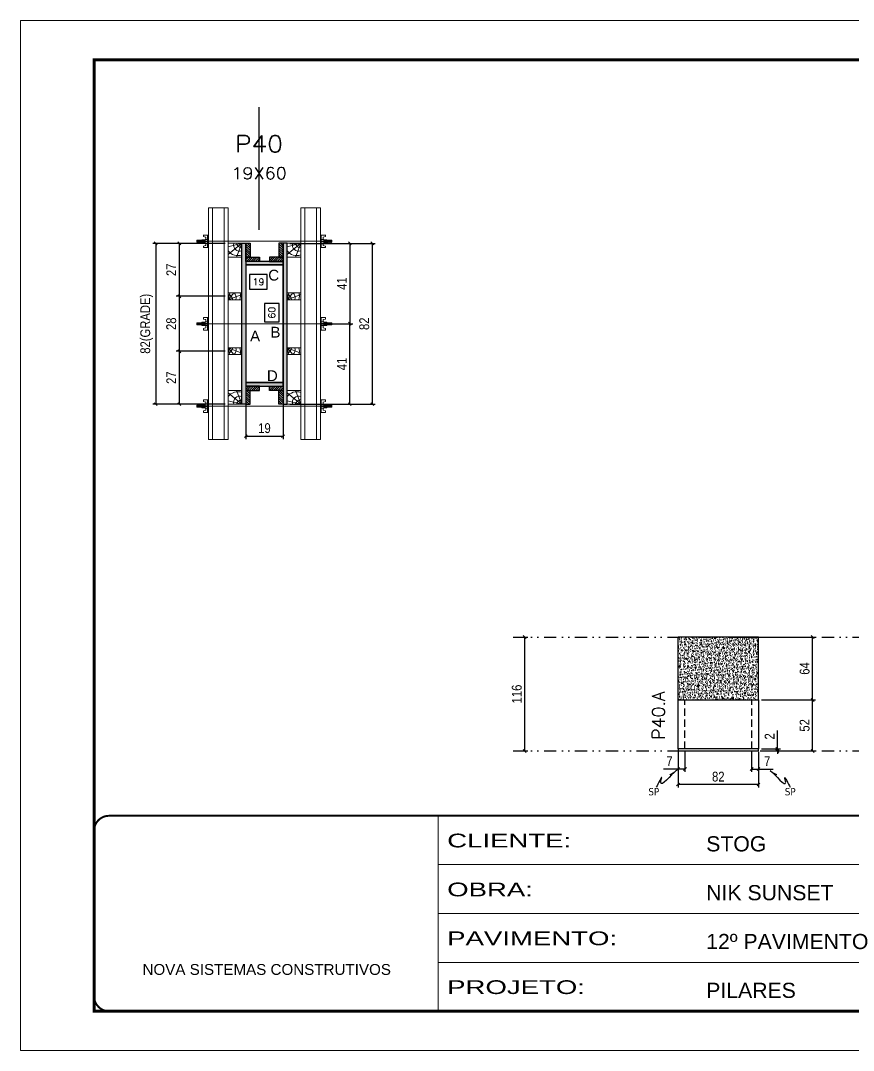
# Model space of a CAD drawing. Extents: x 808 to 7089, y -98 to 17032.
# Drawn here: x 2407 to 3255, y 10240 to 11290 of the extents above; entities that cross this region are included whole.
import ezdxf
from ezdxf.enums import TextEntityAlignment as Align

# ---------------------------------------------------------------- set-up
doc = ezdxf.new("R2010")
doc.units = 0
for name, pattern in [('CONTINUO', [0]), ('DASHED', [0.75, 0.5, -0.25]), ('DIVIDE2', [0.625, 0.25, -0.125, 0, -0.125, 0, -0.125]), ('HIDDEN', [0.375, 0.25, -0.125])]:
    doc.linetypes.add(name, pattern=pattern)
for name, color, linetype in [('CHAPA', 1, 'Continuous'), ('COTA', 241, 'Continuous'), ('MEIO_PONT', 93, 'Continuous'), ('Nível', 160, 'Continuous'), ('Painéis', 200, 'Continuous'), ('SARRAFO', 251, 'Continuous'), ('Sarrafo de Pressão', 42, 'HIDDEN'), ('texto', 7, 'Continuous'), ('Texto de Titulo', 7, 'Continuous'), ('Texto Qtd Sarr', 242, 'Continuous'), ('TEXTO_GERAL', 7, 'Continuous')]:
    doc.layers.add(name, color=color, linetype=linetype)
for name, color, linetype, lineweight in [('Folhas', 255, 'Continuous', 9), ('Hachura', 251, 'Continuous', 9), ('Madeira', 126, 'Continuous', 18), ('Perfil Metálico', 224, 'Continuous', 18), ('SARRAFO DE PRESSAO', 251, 'DASHED', 9), ('Texto Seção', 7, 'Continuous', 15)]:
    doc.layers.add(name, color=color, linetype=linetype, lineweight=lineweight)
doc.styles.add('ARIAL', font='arial.ttf')
doc.styles.add('COTA TECNICA', font='techl___.ttf', dxfattribs={"height": 10})
doc.styles.add('COTA TECNICA 2X', font='techl___.ttf', dxfattribs={"height": 10})
doc.styles.add('COTA TECNICA-50', font='techl___.ttf', dxfattribs={"height": 10})
doc.styles.add('REGUA-120', font='ROMANS.shx', dxfattribs={"height": 15})
doc.styles.add('ROMANS', font='romans.shx')
doc.styles.get("Standard").update_dxf_attribs({"font": 'arial.ttf'})
doc.styles.add('Tecnologia', font='')
doc.styles.get('Tecnologia').set_extended_font_data('Forgotten Futurist')
doc.dimstyles.new('COTA PAINEL-50', dxfattribs={"dimtxt": 10, "dimasz": 3, "dimexe": 3, "dimexo": 3, "dimgap": 3, "dimtad": 1, "dimdec": 1, "dimzin": 12, "dimdsep": 46, "dimtxsty": 'COTA TECNICA-50', "dimblk1": 'OBLIQUE', "dimblk2": 'OBLIQUE', "dimsah": 1, "dimcen": 0.9, "dimclrd": 4, "dimclre": 4, "dimclrt": 240, "dimadec": 1, "dimazin": 3, "dimtfac": 1, "dimtdec": 1, "dimtmove": 0, "dimatfit": 3, "dimfxl": 1, "dimtolj": 1, "dimtzin": 12, "dimarcsym": 0})
doc.dimstyles.new('PAINEL', dxfattribs={"dimtxt": 10, "dimasz": 3, "dimexe": 3, "dimexo": 3, "dimgap": 3, "dimtad": 1, "dimdec": 1, "dimzin": 12, "dimdsep": 46, "dimtxsty": 'COTA TECNICA', "dimblk1": 'OBLIQUE', "dimblk2": 'OBLIQUE', "dimsah": 1, "dimcen": 0.9, "dimclrd": 4, "dimclre": 4, "dimclrt": 240, "dimadec": 1, "dimazin": 3, "dimtfac": 1, "dimtdec": 1, "dimtmove": 0, "dimatfit": 3, "dimfxl": 1, "dimtolj": 1, "dimtzin": 12, "dimarcsym": 0})
doc.dimstyles.new('SECAO PILAR', dxfattribs={"dimtxt": 10, "dimasz": 3, "dimexe": 3, "dimexo": 3, "dimgap": 3, "dimtad": 1, "dimdec": 1, "dimlfac": 0.5, "dimzin": 12, "dimdsep": 46, "dimtxsty": 'COTA TECNICA 2X', "dimblk1": 'OBLIQUE', "dimblk2": 'OBLIQUE', "dimsah": 1, "dimcen": 0.9, "dimclrd": 256, "dimclre": 256, "dimclrt": 256, "dimadec": 1, "dimazin": 3, "dimtfac": 1, "dimtdec": 1, "dimtmove": 0, "dimatfit": 3, "dimfxl": 1, "dimtolj": 1, "dimtzin": 12, "dimarcsym": 0})
doc.dimstyles.new('SECÇÃO 2', dxfattribs={"dimtxt": 7, "dimasz": 6, "dimexe": 0.18, "dimexo": 2, "dimgap": -4, "dimtad": 3, "dimdec": 1, "dimlfac": 0.5, "dimzin": 12, "dimdsep": 46, "dimtxsty": 'ROMANS', "dimblk": 'ARCHTICK', "dimcen": 0.09, "dimse1": 1, "dimse2": 1, "dimsd1": 1, "dimsd2": 1, "dimclrd": 180, "dimclre": 5, "dimclrt": 1, "dimadec": 0, "dimazin": 3, "dimtfac": 1, "dimtdec": 1, "dimtofl": 0, "dimtmove": 0, "dimatfit": 3, "dimldrblk": 'ARCHTICK', "dimfxl": 1, "dimtolj": 1, "dimtzin": 0, "dimarcsym": 0})
doc.dimstyles.get("Standard").update_dxf_attribs({"dimtxt": 0.18, "dimasz": 0.18, "dimexe": 0.18, "dimexo": 0.0625, "dimgap": 0.09, "dimtad": 0, "dimtih": 1, "dimtoh": 1, "dimdec": 4, "dimzin": 0, "dimdsep": 46, "dimtxsty": 'Standard', "dimcen": 0.09, "dimadec": 0, "dimazin": 0, "dimtfac": 1, "dimtdec": 4, "dimtofl": 0, "dimtmove": 0, "dimatfit": 3, "dimfxl": 1, "dimtolj": 1, "dimtzin": 0, "dimarcsym": 0})
pattern_1 = [(135, (-20255.2216, 20401.4914), (-1.12253202, -1.12253202), [])]
pattern_2 = [(135, (-20255.2216, 20186.4914), (-1.12253202, -1.12253202), [])]
pattern_3 = [(45, (12139.1384, 33808.3477), (-1.12253202, 1.12253202), [])]
pattern_4 = [(45, (12139.1384, 33828.3477), (-1.12253202, 1.12253202), [])]

# ---------------------------------------------------------------- blocks, each defined once
blk = doc.blocks.new('9999999999')
at = {"color": 30, "linetype": 'CONTINUO'}
for p, q in [((98564.6, 34230.2), (98564.6, 34429.4)), ((98564.6, 34379.6), (99584, 34379.6)), ((98564.6, 34329.8), (99488, 34329.8)), ((99584, 34329.8), (99488, 34329.8)), ((99488, 34329.8), (99488, 34230.2)), ((98564.6, 34280), (99488, 34280))]:
    blk.add_line(p, q, dxfattribs=at)
at = {"color": 30, "linetype": 'CONTINUO', "const_width": 2}
blk.add_lwpolyline([(99584, 34230.2), (99584, 34414.4, 0.414214), (99569, 34429.4), (98229, 34429.4, 0.414214), (98214, 34414.4), (98214, 34245.2, 0.414214), (98229, 34230.2), (99584, 34230.2)], format="xyb", dxfattribs=at)
at = {"layer": 'Folhas'}
blk.add_lwpolyline([(98139, 34190.2), (99624, 34190.2), (99624, 35240.2), (98139, 35240.2)], close=True, dxfattribs=at)
at = {"layer": 'Folhas', "color": 30, "const_width": 3}
blk.add_lwpolyline([(98214, 34230.2), (99584, 34230.2), (99584, 35200.2), (98214, 35200.2)], close=True, dxfattribs=at)
at = {"color": 7, "linetype": 'Continuous', "ltscale": 5, "style": 'ARIAL'}
for s, height, p in [('STOG', 15.48, (98837.7, 34393.1)), ('NIK SUNSET', 15.48, (98837.7, 34343.3)), ('12º PAVIMENTO', 15.483, (98837.7, 34293.5)), ('NOVA SISTEMAS CONSTRUTIVOS', 11.059, (98263.2, 34267.2)), ('PILARES', 15.48, (98837.7, 34243.7))]:
    blk.add_text(s, height=height, dxfattribs=at).set_placement(p)
at = {"layer": 'Folhas', "color": 7, "style": 'Tecnologia', "width": 1.5}
for s, p in [('CLIENTE:', (98573.7, 34397.2)), ('OBRA:', (98573.7, 34347.3)), ('PAVIMENTO:', (98573.7, 34297.5)), ('PROJETO:', (98573.7, 34247.7))]:
    blk.add_text(s, height=14, dxfattribs=at).set_placement(p)
blk = doc.blocks.new('_Oblique')
at = {"color": 0, "linetype": 'ByBlock', "lineweight": -2}
blk.add_line((-0.5, -0.5), (0.5, 0.5), dxfattribs=at)
blk = doc.blocks.new('*D1711')
at = {"layer": 'COTA', "color": 4, "lineweight": -2, "transparency": 16777216}
for p, q in [((2911.7, 10661), (2923.5, 10661)), ((2920.5, 10545), (2920.5, 10661)), ((2911.7, 10545), (2923.5, 10545))]:
    blk.add_line(p, q, dxfattribs=at)
at = {"layer": 'Defpoints', "color": 0, "transparency": 16777216}
for p in [(2908.7, 10661), (2920.5, 10661), (2908.7, 10545)]:
    blk.add_point(p, dxfattribs=at)
at = {"layer": 'COTA', "color": 4, "lineweight": -2, "transparency": 16777216, "xscale": 3, "yscale": 3, "zscale": 3}
for p, rotation in [((2920.5, 10661), 90), ((2920.5, 10545), 270)]:
    blk.add_blockref('_Oblique', p, dxfattribs=dict(at, rotation=rotation))
at = {"layer": 'COTA', "color": 240, "transparency": 16777216, "insert": (2912.4, 10603), "char_height": 10, "attachment_point": 5, "rotation": 90, "style": 'COTA TECNICA-50'}
blk.add_mtext('\\A1;116', dxfattribs=at)
blk = doc.blocks.new('*D1701')
at = {"layer": 'COTA', "color": 4, "lineweight": -2, "transparency": 16777216}
for p, q in [((3076.7, 10544), (3076.7, 10507.7)), ((3158.7, 10544), (3158.7, 10507.7)), ((3158.7, 10510.7), (3076.7, 10510.7))]:
    blk.add_line(p, q, dxfattribs=at)
at = {"layer": 'Defpoints', "color": 0, "transparency": 16777216}
for p in [(3076.7, 10547), (3158.7, 10547), (3076.7, 10510.7)]:
    blk.add_point(p, dxfattribs=at)
at = {"layer": 'COTA', "color": 4, "lineweight": -2, "transparency": 16777216, "xscale": 3, "yscale": 3, "zscale": 3, "rotation": 180}
blk.add_blockref('_Oblique', (3076.7, 10510.7), dxfattribs=at)
at = {"layer": 'COTA', "color": 4, "lineweight": -2, "transparency": 16777216, "xscale": 3, "yscale": 3, "zscale": 3}
blk.add_blockref('_Oblique', (3158.7, 10510.7), dxfattribs=at)
at = {"layer": 'COTA', "color": 240, "transparency": 16777216, "insert": (3117.7, 10518.7), "char_height": 10, "attachment_point": 5, "style": 'COTA TECNICA'}
blk.add_mtext('\\A1;82', dxfattribs=at)
blk = doc.blocks.new('*D1702')
at = {"layer": 'COTA', "color": 4, "lineweight": -2, "transparency": 16777216}
for p, q in [((3151.7, 10544), (3151.7, 10523.5)), ((3158.7, 10542), (3158.7, 10523.5)), ((3151.7, 10526.5), (3158.7, 10526.5)), ((3158.7, 10526.5), (3173.5, 10526.5))]:
    blk.add_line(p, q, dxfattribs=at)
at = {"layer": 'Defpoints', "color": 0, "transparency": 16777216}
for p in [(3151.7, 10547), (3158.7, 10545), (3158.7, 10526.5)]:
    blk.add_point(p, dxfattribs=at)
at = {"layer": 'COTA', "color": 4, "lineweight": -2, "transparency": 16777216, "xscale": 3, "yscale": 3, "zscale": 3, "rotation": 180}
blk.add_blockref('_Oblique', (3151.7, 10526.5), dxfattribs=at)
at = {"layer": 'COTA', "color": 4, "lineweight": -2, "transparency": 16777216, "xscale": 3, "yscale": 3, "zscale": 3}
blk.add_blockref('_Oblique', (3158.7, 10526.5), dxfattribs=at)
at = {"layer": 'COTA', "color": 240, "transparency": 16777216, "insert": (3167.6, 10534.6), "char_height": 10, "attachment_point": 5, "style": 'COTA TECNICA-50'}
blk.add_mtext('\\A1;7', dxfattribs=at)
blk = doc.blocks.new('*D1703')
at = {"layer": 'COTA', "color": 4, "lineweight": -2, "transparency": 16777216}
for p, q in [((3076.7, 10542), (3076.7, 10523.5)), ((3083.7, 10544), (3083.7, 10523.5)), ((3076.7, 10526.5), (3062, 10526.5)), ((3083.7, 10526.5), (3076.7, 10526.5))]:
    blk.add_line(p, q, dxfattribs=at)
at = {"layer": 'Defpoints', "color": 0, "transparency": 16777216}
for p in [(3076.7, 10545), (3083.7, 10547), (3076.7, 10526.5)]:
    blk.add_point(p, dxfattribs=at)
at = {"layer": 'COTA', "color": 4, "lineweight": -2, "transparency": 16777216, "xscale": 3, "yscale": 3, "zscale": 3, "rotation": 180}
blk.add_blockref('_Oblique', (3076.7, 10526.5), dxfattribs=at)
at = {"layer": 'COTA', "color": 4, "lineweight": -2, "transparency": 16777216, "xscale": 3, "yscale": 3, "zscale": 3}
blk.add_blockref('_Oblique', (3083.7, 10526.5), dxfattribs=at)
at = {"layer": 'COTA', "color": 240, "transparency": 16777216, "insert": (3067.9, 10534.6), "char_height": 10, "attachment_point": 5, "style": 'COTA TECNICA-50'}
blk.add_mtext('\\A1;7', dxfattribs=at)
blk = doc.blocks.new('*D1704')
at = {"layer": 'COTA', "color": 4, "linetype": 'ByBlock', "lineweight": -2, "transparency": 16777216}
for p, q in [((3161.7, 10597), (3216.8, 10597)), ((3213.8, 10545), (3213.8, 10597)), ((3161.7, 10545), (3216.8, 10545))]:
    blk.add_line(p, q, dxfattribs=at)
at = {"layer": 'Defpoints', "color": 0, "linetype": 'ByBlock', "transparency": 16777216}
for p in [(3158.7, 10597), (3213.8, 10597), (3158.7, 10545)]:
    blk.add_point(p, dxfattribs=at)
at = {"layer": 'COTA', "color": 4, "linetype": 'ByBlock', "lineweight": -2, "transparency": 16777216, "xscale": 3, "yscale": 3, "zscale": 3}
for p, rotation in [((3213.8, 10597), 90), ((3213.8, 10545), 270)]:
    blk.add_blockref('_Oblique', p, dxfattribs=dict(at, rotation=rotation))
at = {"layer": 'COTA', "color": 240, "linetype": 'ByBlock', "transparency": 16777216, "insert": (3205.7, 10571), "char_height": 10, "attachment_point": 5, "rotation": 90, "style": 'COTA TECNICA'}
blk.add_mtext('\\A1;52', dxfattribs=at)
blk = doc.blocks.new('*D1705')
at = {"layer": 'COTA', "color": 4, "lineweight": -2, "transparency": 16777216}
for p, q in [((3178, 10547), (3178, 10565.8)), ((3161.7, 10547), (3181, 10547)), ((3161.7, 10545), (3181, 10545)), ((3178, 10545), (3178, 10547)), ((3178, 10545), (3178, 10542))]:
    blk.add_line(p, q, dxfattribs=at)
at = {"layer": 'Defpoints', "color": 0, "transparency": 16777216}
for p in [(3158.7, 10547), (3158.7, 10545), (3178, 10545)]:
    blk.add_point(p, dxfattribs=at)
at = {"layer": 'COTA', "color": 4, "lineweight": -2, "transparency": 16777216, "xscale": 3, "yscale": 3, "zscale": 3}
for p, rotation in [((3178, 10547), 270), ((3178, 10545), 90)]:
    blk.add_blockref('_Oblique', p, dxfattribs=dict(at, rotation=rotation))
at = {"layer": 'COTA', "color": 240, "transparency": 16777216, "insert": (3170, 10559.8), "char_height": 10, "attachment_point": 5, "rotation": 90, "style": 'COTA TECNICA-50'}
blk.add_mtext('\\A1;2', dxfattribs=at)
blk = doc.blocks.new('*D1706')
at = {"layer": 'COTA', "color": 4, "linetype": 'ByBlock', "lineweight": -2, "transparency": 16777216}
for p, q in [((3161.7, 10597), (3216.8, 10597)), ((3213.8, 10545), (3213.8, 10597)), ((3161.7, 10545), (3216.8, 10545))]:
    blk.add_line(p, q, dxfattribs=at)
at = {"layer": 'Defpoints', "color": 0, "linetype": 'ByBlock', "transparency": 16777216}
for p in [(3158.7, 10597), (3213.8, 10597), (3158.7, 10545)]:
    blk.add_point(p, dxfattribs=at)
at = {"layer": 'COTA', "color": 4, "linetype": 'ByBlock', "lineweight": -2, "transparency": 16777216, "xscale": 3, "yscale": 3, "zscale": 3}
for p, rotation in [((3213.8, 10597), 90), ((3213.8, 10545), 270)]:
    blk.add_blockref('_Oblique', p, dxfattribs=dict(at, rotation=rotation))
at = {"layer": 'COTA', "color": 240, "linetype": 'ByBlock', "transparency": 16777216, "insert": (3205.7, 10571), "char_height": 10, "attachment_point": 5, "rotation": 90, "style": 'COTA TECNICA'}
blk.add_mtext('\\A1;52', dxfattribs=at)
blk = doc.blocks.new('*D1691')
at = {"layer": 'COTA', "color": 4, "lineweight": -2, "transparency": 16777216}
for p, q in [((3127.7, 10661), (3216.8, 10661)), ((3213.8, 10597), (3213.8, 10661)), ((3161.7, 10597), (3216.8, 10597))]:
    blk.add_line(p, q, dxfattribs=at)
at = {"layer": 'Defpoints', "color": 0, "transparency": 16777216}
for p in [(3124.7, 10661), (3213.8, 10661), (3158.7, 10597)]:
    blk.add_point(p, dxfattribs=at)
at = {"layer": 'COTA', "color": 4, "lineweight": -2, "transparency": 16777216, "xscale": 3, "yscale": 3, "zscale": 3}
for p, rotation in [((3213.8, 10661), 90), ((3213.8, 10597), 270)]:
    blk.add_blockref('_Oblique', p, dxfattribs=dict(at, rotation=rotation))
at = {"layer": 'COTA', "color": 240, "transparency": 16777216, "insert": (3205.7, 10629), "char_height": 10, "attachment_point": 5, "rotation": 90, "style": 'COTA TECNICA-50'}
blk.add_mtext('\\A1;64', dxfattribs=at)
blk = doc.blocks.new('titulo1')
at = {"layer": 'Defpoints', "color": 252, "linetype": 'HIDDEN', "ltscale": 2}
blk.add_line((0, 0), (0, 125), dxfattribs=at)
at = {"layer": 'Defpoints', "style": 'ROMANS', "oblique": 15}
blk.add_attdef('FOLHA', text='', height=10, dxfattribs=at).set_placement((0, 15.6), align=Align.MIDDLE_CENTER)
at = {"layer": 'Texto Qtd Sarr', "color": 3, "style": 'ROMANS', "oblique": 15}
for tag, height, p in [('TITULO', 17, (0, 71.4)), ('SEÇÃO', 12, (0, 41.5))]:
    blk.add_attdef(tag, text='', height=height, dxfattribs=at).set_placement(p, align=Align.MIDDLE_CENTER)
blk = doc.blocks.new('*D1692')
at = {"layer": 'COTA', "color": 180, "lineweight": -2, "transparency": 16777216}
for p, q in [((2670.2, 11001.3), (2655.2, 11001.3)), ((2655.2, 11001.3), (2655.2, 10982.3)), ((2670.2, 10982.3), (2670.2, 11001.3)), ((2655.2, 10982.3), (2670.2, 10982.3))]:
    blk.add_line(p, q, dxfattribs=at)
at = {"layer": 'Defpoints', "color": 0, "transparency": 16777216}
for p in [(2636.2, 11040.5), (2636.2, 10920.5), (2674.2, 10920.5)]:
    blk.add_point(p, dxfattribs=at)
at = {"layer": 'COTA', "color": 1, "transparency": 16777216, "insert": (2662.7, 10991.8), "char_height": 7, "attachment_point": 5, "rotation": 90, "style": 'ROMANS'}
blk.add_mtext('\\A1;60', dxfattribs=at)
blk = doc.blocks.new('_ArchTick')
at = {"color": 0, "linetype": 'ByBlock', "const_width": 0.15}
blk.add_lwpolyline([(-0.5, -0.5), (0.5, 0.5)], dxfattribs=at)
blk = doc.blocks.new('*D1693')
at = {"layer": 'COTA', "color": 180, "lineweight": -2, "transparency": 16777216}
for p, q in [((2658.1, 11030.7), (2640.1, 11030.7)), ((2640.1, 11030.7), (2640.1, 11015.7)), ((2658.1, 11015.7), (2658.1, 11030.7)), ((2640.1, 11015.7), (2658.1, 11015.7))]:
    blk.add_line(p, q, dxfattribs=at)
at = {"layer": 'Defpoints', "color": 0, "transparency": 16777216}
for p in [(2636.2, 11040.5), (2674.2, 11040.5), (2674.2, 11011.7)]:
    blk.add_point(p, dxfattribs=at)
at = {"layer": 'COTA', "color": 1, "transparency": 16777216, "insert": (2649.1, 11023.2), "char_height": 7, "attachment_point": 5, "style": 'ROMANS'}
blk.add_mtext('\\A1;19', dxfattribs=at)
blk = doc.blocks.new('C')
at = {"layer": 'Hachura', "color": 0}
for p, q in [((0, 3.22), (0, -3.22)), ((0.45, 3.22), (0, 3.22)), ((0.46, 3.16), (0, 3.16)), ((0.46, 3.05), (0, 3.05)), ((0.46, 2.88), (0, 2.88)), ((0, 2.75), (0, -1.16)), ((0.46, 2.65), (0, 2.65)), ((0.46, 2.23), (0, 2.23)), ((0.46, 1.51), (0, 1.51)), ((0.39, 0.49), (0.17, 0.49)), ((0.45, -3.23), (0.45, 3.22)), ((0.45, 3.22), (2.58, 3.22)), ((1.74, 0.97), (0.45, 0.97)), ((1.45, 0.1), (0.45, 0.1)), ((1.35, 1.94), (1.35, 0.96)), ((2.58, 2.39), (1.47, 2.09)), ((1.74, -0.97), (1.74, 0.97)), ((1.74, 0.97), (1.74, 0.84)), ((1.74, 0.97), (1.74, 0.84)), ((1.74, 0.84), (3.35, 0.84)), ((3.35, 0.45), (1.74, 0.45)), ((2.58, 3.22), (2.58, 2.39)), ((3.32, 0.84), (3.32, -0.84)), ((3.35, 0.84), (3.35, -0.84)), ((3.68, 0.45), (3.35, 0.45)), ((3.84, -0.52), (3.35, 0.45)), ((3.35, 0.06), (3.67, -0.57)), ((3.68, 0.45), (4.16, -0.52)), ((3.72, 0.5), (4.25, -0.57)), ((4.37, -0.55), (3.83, 0.53)), ((4.15, 0.45), (3.93, 0.45)), ((4.42, -0.52), (3.93, 0.45)), ((4.15, 0.45), (4.26, 0.45)), ((4.26, 0.45), (4.74, -0.52)), ((4.3, 0.5), (4.83, -0.57)), ((4.95, -0.55), (4.41, 0.53)), ((4.51, 0.45), (4.84, 0.45)), ((5, -0.52), (4.51, 0.45)), ((4.84, 0.45), (5.32, -0.52)), ((4.88, 0.5), (5.41, -0.57)), ((5.53, -0.55), (4.99, 0.53)), ((5.58, -0.52), (5.09, 0.45)), ((5.42, 0.45), (5.09, 0.45)), ((5.58, -0.52), (5.09, 0.45)), ((5.42, 0.45), (5.74, -0.19)), ((5.46, 0.5), (5.74, -0.07)), ((5.74, 0.19), (5.57, 0.53)), ((5.74, 0.32), (5.68, 0.45)), ((5.68, 0.45), (5.74, 0.45)), ((5.74, 0.45), (5.9, 0.29)), ((5.74, 0.45), (5.74, -0.52)), ((5.9, -0.36), (5.9, 0.29)), ((0.45, 0), (0, 0)), ((0.46, -1.52), (0, -1.52)), ((0.46, -2.23), (0, -2.23)), ((0.46, -2.65), (0, -2.65)), ((0.46, -2.88), (0, -2.88)), ((0.46, -3.05), (0, -3.05)), ((0.46, -3.16), (0, -3.16)), ((0, -3.22), (2.57, -3.22)), ((0.08, -0.48), (0.29, -0.48)), ((0.29, -0.48), (0.4, -0.48)), ((0.45, 0), (0.45, -0.97)), ((0.45, -0.16), (1.45, -0.16)), ((0.45, -0.65), (0.45, -0.32)), ((0.45, -3.23), (0.45, -0.65)), ((0.45, -0.97), (1.74, -0.97)), ((1.35, -1.94), (1.35, -0.97)), ((2.58, -2.39), (1.47, -2.1)), ((3.35, -0.32), (1.74, -0.32)), ((3.35, -0.84), (1.74, -0.84)), ((2.58, -3.23), (2.58, -2.39)), ((3.35, -0.07), (3.58, -0.52)), ((3.35, -0.52), (3.58, -0.52)), ((3.84, -0.52), (4.16, -0.52)), ((4.42, -0.52), (4.74, -0.52)), ((4.63, -0.52), (4.74, -0.52)), ((5, -0.52), (5.32, -0.52)), ((5.58, -0.52), (5.74, -0.52)), ((5.74, -0.52), (5.9, -0.36)), ((5.74, -0.52), (5.74, -0.52))]:
    blk.add_line(p, q, dxfattribs=at)
for centre, radius, start, end in [((1.52, 1.94), 0.161, 104.7436, 180), ((1.44, -0.03), 0.129, 272.695, 87.305), ((3.81, 0.39), 0.143, 25.5688, 154.4312), ((4.39, 0.39), 0.143, 25.5688, 154.4312), ((4.97, 0.39), 0.143, 25.5688, 154.4312), ((5.55, 0.39), 0.143, 25.5688, 154.4312), ((0.17, -0.37), 0.174, 221.744, 317.8592), ((1.52, -1.94), 0.161, 180, 255.2564), ((3.71, -0.4), 0.174, 222.1408, 318.256), ((4.29, -0.4), 0.174, 222.1408, 318.256), ((4.87, -0.4), 0.174, 222.1408, 318.256), ((5.45, -0.4), 0.174, 222.1408, 318.256), ((5.61, -0.4), 0.174, 317.8592, 318.256)]:
    blk.add_arc(centre, radius, start, end, dxfattribs=at)
blk = doc.blocks.new('*D1710')
at = {"layer": 'COTA', "lineweight": -2, "transparency": 16777216}
for p, q in [((2636.2, 10913.9), (2636.2, 10862.9)), ((2674.2, 10913.9), (2674.2, 10862.9)), ((2636.2, 10865.9), (2674.2, 10865.9))]:
    blk.add_line(p, q, dxfattribs=at)
at = {"layer": 'Defpoints', "color": 0, "transparency": 16777216}
for p in [(2636.2, 10916.9), (2674.2, 10916.9), (2674.2, 10865.9)]:
    blk.add_point(p, dxfattribs=at)
at = {"layer": 'COTA', "lineweight": -2, "transparency": 16777216, "xscale": 3, "yscale": 3, "zscale": 3, "rotation": 180}
blk.add_blockref('_Oblique', (2636.2, 10865.9), dxfattribs=at)
at = {"layer": 'COTA', "lineweight": -2, "transparency": 16777216, "xscale": 3, "yscale": 3, "zscale": 3}
blk.add_blockref('_Oblique', (2674.2, 10865.9), dxfattribs=at)
at = {"layer": 'COTA', "transparency": 16777216, "insert": (2655.2, 10874), "char_height": 10, "attachment_point": 5, "style": 'COTA TECNICA 2X'}
blk.add_mtext('\\A1;19', dxfattribs=at)
blk = doc.blocks.new('*D1694')
at = {"layer": 'COTA', "lineweight": -2, "transparency": 16777216}
for p, q in [((2615.2, 11062.5), (2541.4, 11062.5)), ((2544.4, 11062.5), (2544.4, 10898.5)), ((2615.2, 10898.5), (2541.4, 10898.5))]:
    blk.add_line(p, q, dxfattribs=at)
at = {"layer": 'Defpoints', "color": 0, "transparency": 16777216}
for p in [(2618.2, 11062.5), (2544.4, 10898.5), (2618.2, 10898.5)]:
    blk.add_point(p, dxfattribs=at)
at = {"layer": 'COTA', "lineweight": -2, "transparency": 16777216, "xscale": 3, "yscale": 3, "zscale": 3}
for p, rotation in [((2544.4, 11062.5), 90), ((2544.4, 10898.5), 270)]:
    blk.add_blockref('_Oblique', p, dxfattribs=dict(at, rotation=rotation))
at = {"layer": 'COTA', "transparency": 16777216, "insert": (2535.2, 10980.5), "char_height": 10, "attachment_point": 5, "rotation": 90, "style": 'COTA TECNICA 2X'}
blk.add_mtext('\\A1;82(GRADE)', dxfattribs=at)
blk = doc.blocks.new('*D1695')
at = {"layer": 'COTA', "lineweight": -2, "transparency": 16777216}
for p, q in [((2615.2, 10952.5), (2565.3, 10952.5)), ((2568.3, 10952.5), (2568.3, 10898.5)), ((2615.2, 10898.5), (2565.3, 10898.5))]:
    blk.add_line(p, q, dxfattribs=at)
at = {"layer": 'Defpoints', "color": 0, "transparency": 16777216}
for p in [(2618.2, 10952.5), (2568.3, 10898.5), (2618.2, 10898.5)]:
    blk.add_point(p, dxfattribs=at)
at = {"layer": 'COTA', "lineweight": -2, "transparency": 16777216, "xscale": 3, "yscale": 3, "zscale": 3}
for p, rotation in [((2568.3, 10952.5), 90), ((2568.3, 10898.5), 270)]:
    blk.add_blockref('_Oblique', p, dxfattribs=dict(at, rotation=rotation))
at = {"layer": 'COTA', "transparency": 16777216, "insert": (2560.2, 10925.5), "char_height": 10, "attachment_point": 5, "rotation": 90, "style": 'COTA TECNICA 2X'}
blk.add_mtext('\\A1;27', dxfattribs=at)
blk = doc.blocks.new('PONTALETE')
at = {"layer": 'Madeira'}
for q in [(2.71, 7), (7, 5.76), (7, 1.74)]:
    blk.add_line((0, 0), q, dxfattribs=at)
blk.add_lwpolyline([(0, 0), (7, 0), (7, 7), (0, 7)], close=True, dxfattribs=at)
for centre, radius, start, end in [((2.04, 0.06), 6.23, 37.2818, 109.0913), ((1.09, 0.9), 3.19, 343.603, 109.9847), ((-0.21, -0.78), 3.09, 14.6322, 86.0383)]:
    blk.add_arc(centre, radius, start, end, dxfattribs=at)
blk = doc.blocks.new('MEIO PONTALETE')
at = {"layer": 'Madeira'}
for q in [(2.71, 7), (3.5, 2.88), (3.5, 0.87)]:
    blk.add_line((0, 0), q, dxfattribs=at)
blk.add_lwpolyline([(0, 0), (3.5, 0), (3.5, 7), (0, 7)], close=True, dxfattribs=at)
for centre, radius, start, end in [((2.04, 0.06), 6.23, 76.4499, 109.0913), ((1.09, 0.9), 3.19, 40.9063, 109.9847), ((-0.21, -0.78), 3.09, 14.6322, 86.0383)]:
    blk.add_arc(centre, radius, start, end, dxfattribs=at)
blk = doc.blocks.new('*D1696')
at = {"layer": 'COTA', "lineweight": -2, "transparency": 16777216}
for p, q in [((2615.2, 11062.5), (2565.3, 11062.5)), ((2568.3, 11062.5), (2568.3, 11008.5)), ((2615.2, 11008.5), (2565.3, 11008.5))]:
    blk.add_line(p, q, dxfattribs=at)
at = {"layer": 'Defpoints', "color": 0, "transparency": 16777216}
for p in [(2618.2, 11062.5), (2568.3, 11008.5), (2618.2, 11008.5)]:
    blk.add_point(p, dxfattribs=at)
at = {"layer": 'COTA', "lineweight": -2, "transparency": 16777216, "xscale": 3, "yscale": 3, "zscale": 3}
for p, rotation in [((2568.3, 11062.5), 90), ((2568.3, 11008.5), 270)]:
    blk.add_blockref('_Oblique', p, dxfattribs=dict(at, rotation=rotation))
at = {"layer": 'COTA', "transparency": 16777216, "insert": (2560.2, 11035.5), "char_height": 10, "attachment_point": 5, "rotation": 90, "style": 'COTA TECNICA 2X'}
blk.add_mtext('\\A1;27', dxfattribs=at)
blk = doc.blocks.new('*D1697')
at = {"layer": 'COTA', "lineweight": -2, "transparency": 16777216}
for p, q in [((2615.2, 11008.5), (2565.3, 11008.5)), ((2568.3, 11008.5), (2568.3, 10952.5)), ((2615.2, 10952.5), (2565.3, 10952.5))]:
    blk.add_line(p, q, dxfattribs=at)
at = {"layer": 'Defpoints', "color": 0, "transparency": 16777216}
for p in [(2618.2, 11008.5), (2568.3, 10952.5), (2618.2, 10952.5)]:
    blk.add_point(p, dxfattribs=at)
at = {"layer": 'COTA', "lineweight": -2, "transparency": 16777216, "xscale": 3, "yscale": 3, "zscale": 3}
for p, rotation in [((2568.3, 11008.5), 90), ((2568.3, 10952.5), 270)]:
    blk.add_blockref('_Oblique', p, dxfattribs=dict(at, rotation=rotation))
at = {"layer": 'COTA', "transparency": 16777216, "insert": (2560.2, 10980.5), "char_height": 10, "attachment_point": 5, "rotation": 90, "style": 'COTA TECNICA 2X'}
blk.add_mtext('\\A1;28', dxfattribs=at)
blk = doc.blocks.new('*D1698')
at = {"layer": 'COTA', "lineweight": -2, "transparency": 16777216}
for p, q in [((2681.2, 11062.5), (2768, 11062.5)), ((2765, 11062.5), (2765, 10898.5)), ((2681.2, 10898.5), (2768, 10898.5))]:
    blk.add_line(p, q, dxfattribs=at)
at = {"layer": 'Defpoints', "color": 0, "transparency": 16777216}
for p in [(2678.2, 11062.5), (2678.2, 10898.5), (2765, 10898.5)]:
    blk.add_point(p, dxfattribs=at)
at = {"layer": 'COTA', "lineweight": -2, "transparency": 16777216, "xscale": 3, "yscale": 3, "zscale": 3}
for p, rotation in [((2765, 11062.5), 90), ((2765, 10898.5), 270)]:
    blk.add_blockref('_Oblique', p, dxfattribs=dict(at, rotation=rotation))
at = {"layer": 'COTA', "transparency": 16777216, "insert": (2756.9, 10980.5), "char_height": 10, "attachment_point": 5, "rotation": 90, "style": 'COTA TECNICA 2X'}
blk.add_mtext('\\A1;82', dxfattribs=at)
blk = doc.blocks.new('*D1699')
at = {"layer": 'COTA', "lineweight": -2, "transparency": 16777216}
for p, q in [((2715.2, 11062.5), (2745.2, 11062.5)), ((2742.2, 11062.5), (2742.2, 10980.5)), ((2715.2, 10980.5), (2745.2, 10980.5))]:
    blk.add_line(p, q, dxfattribs=at)
at = {"layer": 'Defpoints', "color": 0, "transparency": 16777216}
for p in [(2712.2, 11062.5), (2712.2, 10980.5), (2742.2, 10980.5)]:
    blk.add_point(p, dxfattribs=at)
at = {"layer": 'COTA', "lineweight": -2, "transparency": 16777216, "xscale": 3, "yscale": 3, "zscale": 3}
for p, rotation in [((2742.2, 11062.5), 90), ((2742.2, 10980.5), 270)]:
    blk.add_blockref('_Oblique', p, dxfattribs=dict(at, rotation=rotation))
at = {"layer": 'COTA', "transparency": 16777216, "insert": (2734.1, 11021.5), "char_height": 10, "attachment_point": 5, "rotation": 90, "style": 'COTA TECNICA 2X'}
blk.add_mtext('\\A1;41', dxfattribs=at)
blk = doc.blocks.new('*D1700')
at = {"layer": 'COTA', "lineweight": -2, "transparency": 16777216}
for p, q in [((2715.2, 10980.5), (2745.2, 10980.5)), ((2742.2, 10898.5), (2742.2, 10980.5)), ((2715.2, 10898.5), (2745.2, 10898.5))]:
    blk.add_line(p, q, dxfattribs=at)
at = {"layer": 'Defpoints', "color": 0, "transparency": 16777216}
for p in [(2712.2, 10980.5), (2742.2, 10980.5), (2712.2, 10898.5)]:
    blk.add_point(p, dxfattribs=at)
at = {"layer": 'COTA', "lineweight": -2, "transparency": 16777216, "xscale": 3, "yscale": 3, "zscale": 3}
for p, rotation in [((2742.2, 10980.5), 90), ((2742.2, 10898.5), 270)]:
    blk.add_blockref('_Oblique', p, dxfattribs=dict(at, rotation=rotation))
at = {"layer": 'COTA', "transparency": 16777216, "insert": (2734.1, 10939.5), "char_height": 10, "attachment_point": 5, "rotation": 90, "style": 'COTA TECNICA 2X'}
blk.add_mtext('\\A1;41', dxfattribs=at)

msp = doc.modelspace()

# ---------------------------------------------------------------- hatches: boundary and pattern name
at = {"layer": 'COTA', "linetype": 'ByBlock'}
h = msp.add_hatch(dxfattribs=at)
h.set_pattern_fill('AR-CONC', color=256, scale=0.03)
h.set_pattern_definition([(50, (-3170, -1149.575), (5.46554, -0.4781726), [0.5715, -6.2865]), (355, (-3170, -1149.575), (-1.0573026, 5.7317054), [0.4572, -5.0292175]), (100.451445, (-3169.5445, -1149.615), (4.4082374, 5.2535326), [0.4857003, -5.3427073]), (46.1842, (-3170, -1148.051), (8.1323712, -1.26127), [0.85725, -9.42975]), (96.63556, (-3169.322, -1148.156), (7.122124, 7.4227837), [0.7285507, -8.014068]), (351.18415, (-3170, -1148.051), (7.122124, 7.422784), [0.685799, -7.543792]), (21, (-3169.238, -1148.432), (4.5484317, -3.067956), [0.5715, -6.2865]), (326, (-3169.238, -1148.432), (1.8540609, 5.525639), [0.4572, -5.0292]), (71.451445, (-3168.859, -1148.688), (6.4024926, 2.457683), [0.4857003, -5.3426981]), (37.5, (-3170, -1149.5751), (0.0926581, 2.53665117), [0, -4.96824, 0, -5.1054, 0, -5.04825]), (7.5, (-3170, -1149.575), (2.0045899, 3.00541724), [0, -2.91084, 0, -4.85394, 0, -1.92405]), (327.5, (-3171.6993, -1149.5751), (4.06771786, -0.17186232), [0, -1.905, 0, -5.9436, 0, -7.8867]), (317.5, (-3172.4613, -1149.575), (4.4438754, 0.7627947), [0, -2.4765, 0, -3.94716, 0, -5.6007])])
h.paths.add_polyline_path([(3158.75, 10661.02), (3076.75, 10661.02), (3076.75, 10597.02), (3158.75, 10597.02)])
at = {"layer": 'Hachura'}
h = msp.add_hatch(color=256, dxfattribs=at)
h.dxf.hatch_style = 1
h.paths.add_polyline_path([(2636.19, 10898.54), (2632.19, 10898.54), (2632.19, 11062.54), (2636.19, 11062.54)])
h = msp.add_hatch(color=256, dxfattribs=at)
h.dxf.hatch_style = 1
h.paths.add_polyline_path([(2636.19, 10898.54), (2632.19, 10898.54), (2632.19, 11062.54), (2636.19, 11062.54)])
h = msp.add_hatch(dxfattribs=at)
h.set_pattern_fill('ANSI31', color=256, scale=0.5, angle=90, style=0)
h.set_pattern_definition(pattern_2)
h.paths.add_polyline_path([(2636.19, 11048.54), (2640.59, 11048.54), (2640.59, 11062.54), (2636.19, 11062.54)])
h = msp.add_hatch(dxfattribs=at)
h.set_pattern_fill('ANSI31', color=256, scale=0.5, angle=90, style=0)
h.set_pattern_definition(pattern_2)
h.paths.add_polyline_path([(2674.19, 11048.54), (2669.79, 11048.54), (2669.79, 11062.54), (2674.19, 11062.54)])
h = msp.add_hatch(color=256, dxfattribs=at)
h.dxf.hatch_style = 1
h.paths.add_polyline_path([(2674.19, 10898.54), (2678.19, 10898.54), (2678.19, 11062.54), (2674.19, 11062.54)])
h = msp.add_hatch(color=256, dxfattribs=at)
h.dxf.hatch_style = 1
h.paths.add_polyline_path([(2674.19, 10898.54), (2678.19, 10898.54), (2678.19, 11062.54), (2674.19, 11062.54)])
h = msp.add_hatch(dxfattribs=at)
h.set_pattern_fill('ANSI31', color=256, scale=0.5, style=0)
h.set_pattern_definition(pattern_4)
h.paths.add_polyline_path([(2650.19, 11044.14), (2650.19, 11048.54), (2636.19, 11048.54), (2636.19, 11044.14)])
h = msp.add_hatch(dxfattribs=at)
h.set_pattern_fill('ANSI31', color=256, scale=0.5, style=0)
h.set_pattern_definition(pattern_4)
h.paths.add_polyline_path([(2660.19, 11044.14), (2660.19, 11048.54), (2674.19, 11048.54), (2674.19, 11044.14)])
h = msp.add_hatch(color=256, dxfattribs=at)
h.dxf.hatch_style = 1
h.paths.add_polyline_path([(2636.19, 11044.14), (2636.19, 11040.54), (2674.19, 11040.54), (2674.19, 11044.14)])
h = msp.add_hatch(color=256, dxfattribs=at)
h.dxf.hatch_style = 1
h.paths.add_polyline_path([(2636.19, 11044.14), (2636.19, 11040.54), (2674.19, 11040.54), (2674.19, 11044.14)])
h = msp.add_hatch(color=256, dxfattribs=at)
h.dxf.hatch_style = 1
h.paths.add_polyline_path([(2636.19, 10920.54), (2636.19, 10916.94), (2674.19, 10916.94), (2674.19, 10920.54)])
h = msp.add_hatch(color=256, dxfattribs=at)
h.dxf.hatch_style = 1
h.paths.add_polyline_path([(2636.19, 10920.54), (2636.19, 10916.94), (2674.19, 10916.94), (2674.19, 10920.54)])
h = msp.add_hatch(dxfattribs=at)
h.set_pattern_fill('ANSI31', color=256, scale=0.5, style=0)
h.set_pattern_definition(pattern_3)
h.paths.add_polyline_path([(2650.19, 10916.94), (2650.19, 10912.54), (2636.19, 10912.54), (2636.19, 10916.94)])
h = msp.add_hatch(dxfattribs=at)
h.set_pattern_fill('ANSI31', color=256, scale=0.5, angle=90, style=0)
h.set_pattern_definition(pattern_1)
h.paths.add_polyline_path([(2636.19, 10912.54), (2640.59, 10912.54), (2640.59, 10898.54), (2636.19, 10898.54)])
h = msp.add_hatch(dxfattribs=at)
h.set_pattern_fill('ANSI31', color=256, scale=0.5, style=0)
h.set_pattern_definition(pattern_3)
h.paths.add_polyline_path([(2660.19, 10916.94), (2660.19, 10912.54), (2674.19, 10912.54), (2674.19, 10916.94)])
h = msp.add_hatch(dxfattribs=at)
h.set_pattern_fill('ANSI31', color=256, scale=0.5, angle=90, style=0)
h.set_pattern_definition(pattern_1)
h.paths.add_polyline_path([(2674.19, 10912.54), (2669.79, 10912.54), (2669.79, 10898.54), (2674.19, 10898.54)])

# ---------------------------------------------------------------- linework, layer by layer
at = {"layer": 'CHAPA'}
for points in [[(2636.19, 10898.54), (2632.19, 10898.54), (2632.19, 11062.54), (2636.19, 11062.54)], [(2636.19, 10898.54), (2632.19, 10898.54), (2632.19, 11062.54), (2636.19, 11062.54)], [(2674.19, 10898.54), (2678.19, 10898.54), (2678.19, 11062.54), (2674.19, 11062.54)], [(2674.19, 10898.54), (2678.19, 10898.54), (2678.19, 11062.54), (2674.19, 11062.54)], [(2636.19, 11044.14), (2636.19, 11040.54), (2674.19, 11040.54), (2674.19, 11044.14)], [(2636.19, 11044.14), (2636.19, 11040.54), (2674.19, 11040.54), (2674.19, 11044.14)], [(2636.19, 10920.54), (2636.19, 10916.94), (2674.19, 10916.94), (2674.19, 10920.54)], [(2636.19, 10920.54), (2636.19, 10916.94), (2674.19, 10916.94), (2674.19, 10920.54)]]:
    msp.add_lwpolyline(points, close=True, dxfattribs=at)
at = {"layer": 'COTA', "linetype": 'ByBlock'}
for p, q in [((3076.75, 10597.02), (3076.75, 10661.02)), ((3158.75, 10661.02), (3076.75, 10661.02)), ((3158.75, 10661.02), (3158.75, 10661.02)), ((3158.75, 10597.02), (3158.75, 10661.02))]:
    msp.add_line(p, q, dxfattribs=at)
at = {"layer": 'Hachura'}
for p, q in [((2587.39, 11064.54), (2719.19, 11064.55)), ((2587.39, 10980.54), (2719.19, 10980.53)), ((2587.39, 10896.54), (2719.19, 10896.53))]:
    msp.add_line(p, q, dxfattribs=at)
at = {"layer": 'Madeira'}
for points in [[(2632.19, 10898.54), (2618.19, 10898.54), (2618.19, 11062.54), (2632.19, 11062.54)], [(2678.19, 10898.54), (2692.19, 10898.54), (2692.19, 11062.54), (2678.19, 11062.54)]]:
    msp.add_lwpolyline(points, close=True, dxfattribs=at)
at = {"layer": 'Nível', "color": 4, "linetype": 'DIVIDE2', "ltscale": 50}
for p, q in [((2908.66, 10661.02), (3851.67, 10661.02)), ((2908.66, 10545.02), (3851.67, 10545.02))]:
    msp.add_line(p, q, dxfattribs=at)
at = {"layer": 'Painéis'}
for p, q in [((3076.75, 10597.02), (3158.75, 10597.02)), ((3076.75, 10547.02), (3076.75, 10597.02)), ((3158.75, 10597.02), (3158.75, 10547.02)), ((3158.75, 10547.02), (3076.75, 10547.02))]:
    msp.add_line(p, q, dxfattribs=at)
for points in [[(2674.19, 11040.54), (2636.19, 11040.54), (2636.19, 10920.54), (2674.19, 10920.54)], [(3076.75, 10545.02), (3158.75, 10545.02), (3158.75, 10547.02), (3076.75, 10547.02)]]:
    msp.add_lwpolyline(points, close=True, dxfattribs=at)
at = {"layer": 'Perfil Metálico'}
for points in [[(2598.19, 10862.54), (2618.19, 10862.54), (2618.19, 11098.54), (2598.19, 11098.54)], [(2614.19, 11098.54), (2602.19, 11098.54), (2602.19, 10862.54), (2614.19, 10862.54)], [(2712.19, 10862.54), (2692.19, 10862.54), (2692.19, 11098.54), (2712.19, 11098.54)], [(2696.19, 11098.54), (2708.19, 11098.54), (2708.19, 10862.54), (2696.19, 10862.54)]]:
    msp.add_lwpolyline(points, close=True, dxfattribs=at)
at = {"layer": 'SARRAFO'}
for points in [[(2640.59, 11062.54), (2640.59, 11048.54), (2636.19, 11048.54), (2636.19, 11062.54)], [(2669.79, 11062.54), (2669.79, 11048.54), (2674.19, 11048.54), (2674.19, 11062.54)], [(2636.19, 11048.54), (2650.19, 11048.54), (2650.19, 11044.14), (2636.19, 11044.14)], [(2674.19, 11048.54), (2660.19, 11048.54), (2660.19, 11044.14), (2674.19, 11044.14)], [(2636.19, 10912.54), (2650.19, 10912.54), (2650.19, 10916.94), (2636.19, 10916.94)], [(2640.59, 10898.54), (2640.59, 10912.54), (2636.19, 10912.54), (2636.19, 10898.54)], [(2674.19, 10912.54), (2660.19, 10912.54), (2660.19, 10916.94), (2674.19, 10916.94)], [(2669.79, 10898.54), (2669.79, 10912.54), (2674.19, 10912.54), (2674.19, 10898.54)]]:
    msp.add_lwpolyline(points, close=True, dxfattribs=at)
at = {"layer": 'Sarrafo de Pressão', "ltscale": 30}
for p, q in [((3083.75, 10547.02), (3083.75, 10597.02)), ((3151.75, 10547.02), (3151.75, 10597.02))]:
    msp.add_line(p, q, dxfattribs=at)

# ---------------------------------------------------------------- block references
at = {"layer": 'Hachura', "linetype": 'Continuous', "yscale": 2, "zscale": 2, "rotation": 180}
for p, xscale in [((2598.19, 11064.54), 2), ((2712.19, 11064.54), -2)]:
    msp.add_blockref('C', p, dxfattribs=dict(at, xscale=xscale))
at = {"layer": 'Hachura', "linetype": 'Continuous', "yscale": 2, "zscale": 2}
for p, xscale in [((2598.19, 10980.54), -2), ((2712.19, 10980.54), 2), ((2598.19, 10896.54), -2), ((2712.19, 10896.54), 2)]:
    msp.add_blockref('C', p, dxfattribs=dict(at, xscale=xscale))
at = {"layer": 'MEIO_PONT'}
for name, p, xscale, yscale, zscale, rotation in [('PONTALETE', (2632.19, 11062.54), 2, 2, 2, 180), ('PONTALETE', (2692.19, 11062.54), 2, 2, 2, 180), ('MEIO PONTALETE', (2618.19, 11005.04), -1.999999997962732, 1.999999997962732, 1.999999997962732, 270), ('MEIO PONTALETE', (2678.19, 11005.04), -1.999999997962732, 1.999999997962732, 1.999999997962732, 270), ('MEIO PONTALETE', (2618.19, 10956.04), 1.999999997962732, 1.999999997962732, 1.999999997962732, 270), ('MEIO PONTALETE', (2678.19, 10956.04), 1.999999997962732, 1.999999997962732, 1.999999997962732, 270)]:
    msp.add_blockref(name, p, dxfattribs=dict(at, xscale=xscale, yscale=yscale, zscale=zscale, rotation=rotation))
at = {"layer": 'MEIO_PONT', "xscale": -2, "yscale": 2, "zscale": 2}
for p in [(2632.19, 10898.54), (2692.19, 10898.54)]:
    msp.add_blockref('PONTALETE', p, dxfattribs=at)
at = {"layer": 'SARRAFO DE PRESSAO', "color": 6, "linetype": 'ByBlock'}
msp.add_blockref('9999999999', (-95732.31, -23950.6), dxfattribs=at)
at = {"layer": 'Texto Seção'}
ref = msp.add_blockref('titulo1', (2649.65, 11076.41), dxfattribs=at)
ref.add_attrib('TITULO', 'P40', dxfattribs={"layer": 'Texto de Titulo', "color": 7, "height": 17, "style": 'ROMANS', "width": 1.1}).set_placement((2649.65, 11163.91), align=Align.MIDDLE_CENTER)
ref.add_attrib('SEÇÃO', '19X60', dxfattribs={"layer": 'Texto de Titulo', "color": 7, "height": 12, "style": 'ROMANS', "width": 1.1}).set_placement((2649.65, 11133.91), align=Align.MIDDLE_CENTER)

# ---------------------------------------------------------------- texts
at = {"layer": 'texto', "color": 0, "char_height": 7.5, "attachment_point": 5}
for insert in [(3051.97, 10503.34), (3190.99, 10503.34)]:
    msp.add_mtext('{\\fTahoma|b0|i0|c0|p34;\\C4;SP}', dxfattribs=dict(at, insert=insert))
at = {"layer": 'Texto Seção', "insert": (3063.28, 10556.27), "char_height": 13, "width": 285.3299, "attachment_point": 7, "rotation": 90, "style": 'REGUA-120'}
msp.add_mtext('P40.A', dxfattribs=at)
at = {"layer": 'TEXTO_GERAL', "style": 'ARIAL'}
for s, p in [('C', (2664.59, 11030.04)), ('A', (2645.64, 10967.99)), ('B', (2666.36, 10971.9)), ('D', (2663.19, 10927.54))]:
    msp.add_text(s, height=11, dxfattribs=at).set_placement(p, align=Align.MIDDLE_CENTER)

# ---------------------------------------------------------------- dimensions: what is measured, and where the dimension line sits
at = {"layer": 'COTA'}
dim = msp.add_linear_dim(base=(2544.41, 10898.54), p1=(2618.19, 11062.54), p2=(2618.19, 10898.54), angle=270, text='<>(GRADE)', dimstyle='SECAO PILAR', dxfattribs=at)
dim.commit()
dim.dimension.update_dxf_attribs({"geometry": '*D1694', "text_midpoint": (2535.19, 10980.54)})
for base, p1, p2, angle, dimstyle, picture, middle in [((2568.25, 11008.54), (2618.19, 11062.54), (2618.19, 11008.54), 270, 'SECAO PILAR', '*D1696', (2560.18, 11035.54)), ((2764.96, 10898.54), (2678.19, 11062.54), (2678.19, 10898.54), 270, 'SECAO PILAR', '*D1698', (2756.87, 10980.54)), ((2742.19, 10980.54), (2712.19, 11062.54), (2712.19, 10980.54), 270, 'SECAO PILAR', '*D1699', (2734.12, 11021.54)), ((2568.25, 10952.54), (2618.19, 11008.54), (2618.19, 10952.54), 270, 'SECAO PILAR', '*D1697', (2560.16, 10980.54)), ((2742.19, 10980.54), (2712.19, 10898.54), (2712.19, 10980.54), 90, 'SECAO PILAR', '*D1700', (2734.12, 10939.54)), ((2568.25, 10898.54), (2618.19, 10952.54), (2618.19, 10898.54), 270, 'SECAO PILAR', '*D1695', (2560.18, 10925.54)), ((2920.51, 10661.02), (2908.66, 10545.02), (2908.66, 10661.02), 90, 'COTA PAINEL-50', '*D1711', (2912.41, 10603.02)), ((3213.83, 10661.02), (3158.75, 10597.02), (3124.75, 10661.02), 90, 'COTA PAINEL-50', '*D1691', (3205.73, 10629.02)), ((3076.75, 10526.5), (3083.75, 10547.02), (3076.75, 10545.02), 180, 'COTA PAINEL-50', '*D1703', (3067.88, 10534.58))]:
    dim = msp.add_linear_dim(base=base, p1=p1, p2=p2, angle=angle, dimstyle=dimstyle, dxfattribs=at)
    dim.commit()
    dim.dimension.update_dxf_attribs({"geometry": picture, "text_midpoint": middle})
for base, p1, p2, angle, dimstyle, picture, middle in [((2674.19, 10920.54), (2636.19, 11040.54), (2636.19, 10920.54), 270, 'SECÇÃO 2', '*D1692', (2674.19, 10991.78)), ((3178, 10545.02), (3158.75, 10547.02), (3158.75, 10545.02), 90, 'COTA PAINEL-50', '*D1705', (3178, 10559.76))]:
    dim = msp.add_linear_dim(base=base, p1=p1, p2=p2, angle=angle, dimstyle=dimstyle, dxfattribs=at)
    dim.commit()
    dim.dimension.update_dxf_attribs({"geometry": picture, "text_midpoint": middle, "dimtype": 160})
dim = msp.add_linear_dim(base=(2674.19, 11011.75), p1=(2636.19, 11040.54), p2=(2674.19, 11040.54), dimstyle='SECÇÃO 2', dxfattribs=at)
dim.commit()
dim.dimension.update_dxf_attribs({"geometry": '*D1693', "text_midpoint": (2649.1, 11011.75), "dimtype": 160})
for base, p1, p2, dimstyle, picture, middle in [((2674.19, 10865.9), (2636.19, 10916.94), (2674.19, 10916.94), 'SECAO PILAR', '*D1710', (2655.19, 10873.99)), ((3158.75, 10526.5), (3151.75, 10547.02), (3158.75, 10545.02), 'COTA PAINEL-50', '*D1702', (3167.61, 10534.58))]:
    dim = msp.add_linear_dim(base=base, p1=p1, p2=p2, dimstyle=dimstyle, dxfattribs=at)
    dim.commit()
    dim.dimension.update_dxf_attribs({"geometry": picture, "text_midpoint": middle})
at = {"layer": 'COTA', "linetype": 'ByBlock'}
for picture in ['*D1704', '*D1706']:
    dim = msp.add_aligned_dim(p1=(3158.75, 10545.02), p2=(3158.75, 10597.02), distance=-55.08, dimstyle='PAINEL', dxfattribs=at)
    dim.commit()
    dim.dimension.update_dxf_attribs({"geometry": picture, "text_midpoint": (3205.72, 10571.02)})
at = {"layer": 'COTA'}
dim = msp.add_linear_dim(base=(3076.75, 10510.65), p1=(3158.75, 10547.02), p2=(3076.75, 10547.02), angle=180, dimstyle='PAINEL', override={"dimarcsym": 2}, dxfattribs=at)
dim.commit()
dim.dimension.update_dxf_attribs({"geometry": '*D1701', "text_midpoint": (3117.75, 10518.75)})

# ---------------------------------------------------------------- leaders
at = {"layer": 'COTA', "path_type": 1}
for points in [[(3074.92, 10524.83), (3059.13, 10513), (3060.06, 10517.81), (3054.5, 10508.03)], [(3170.58, 10524.83), (3186.36, 10513), (3185.44, 10517.81), (3190.99, 10508.03)]]:
    msp.add_leader(points, dimstyle='Standard', override={"dimasz": 8}, dxfattribs=at)

doc.saveas('drawing.dxf')
